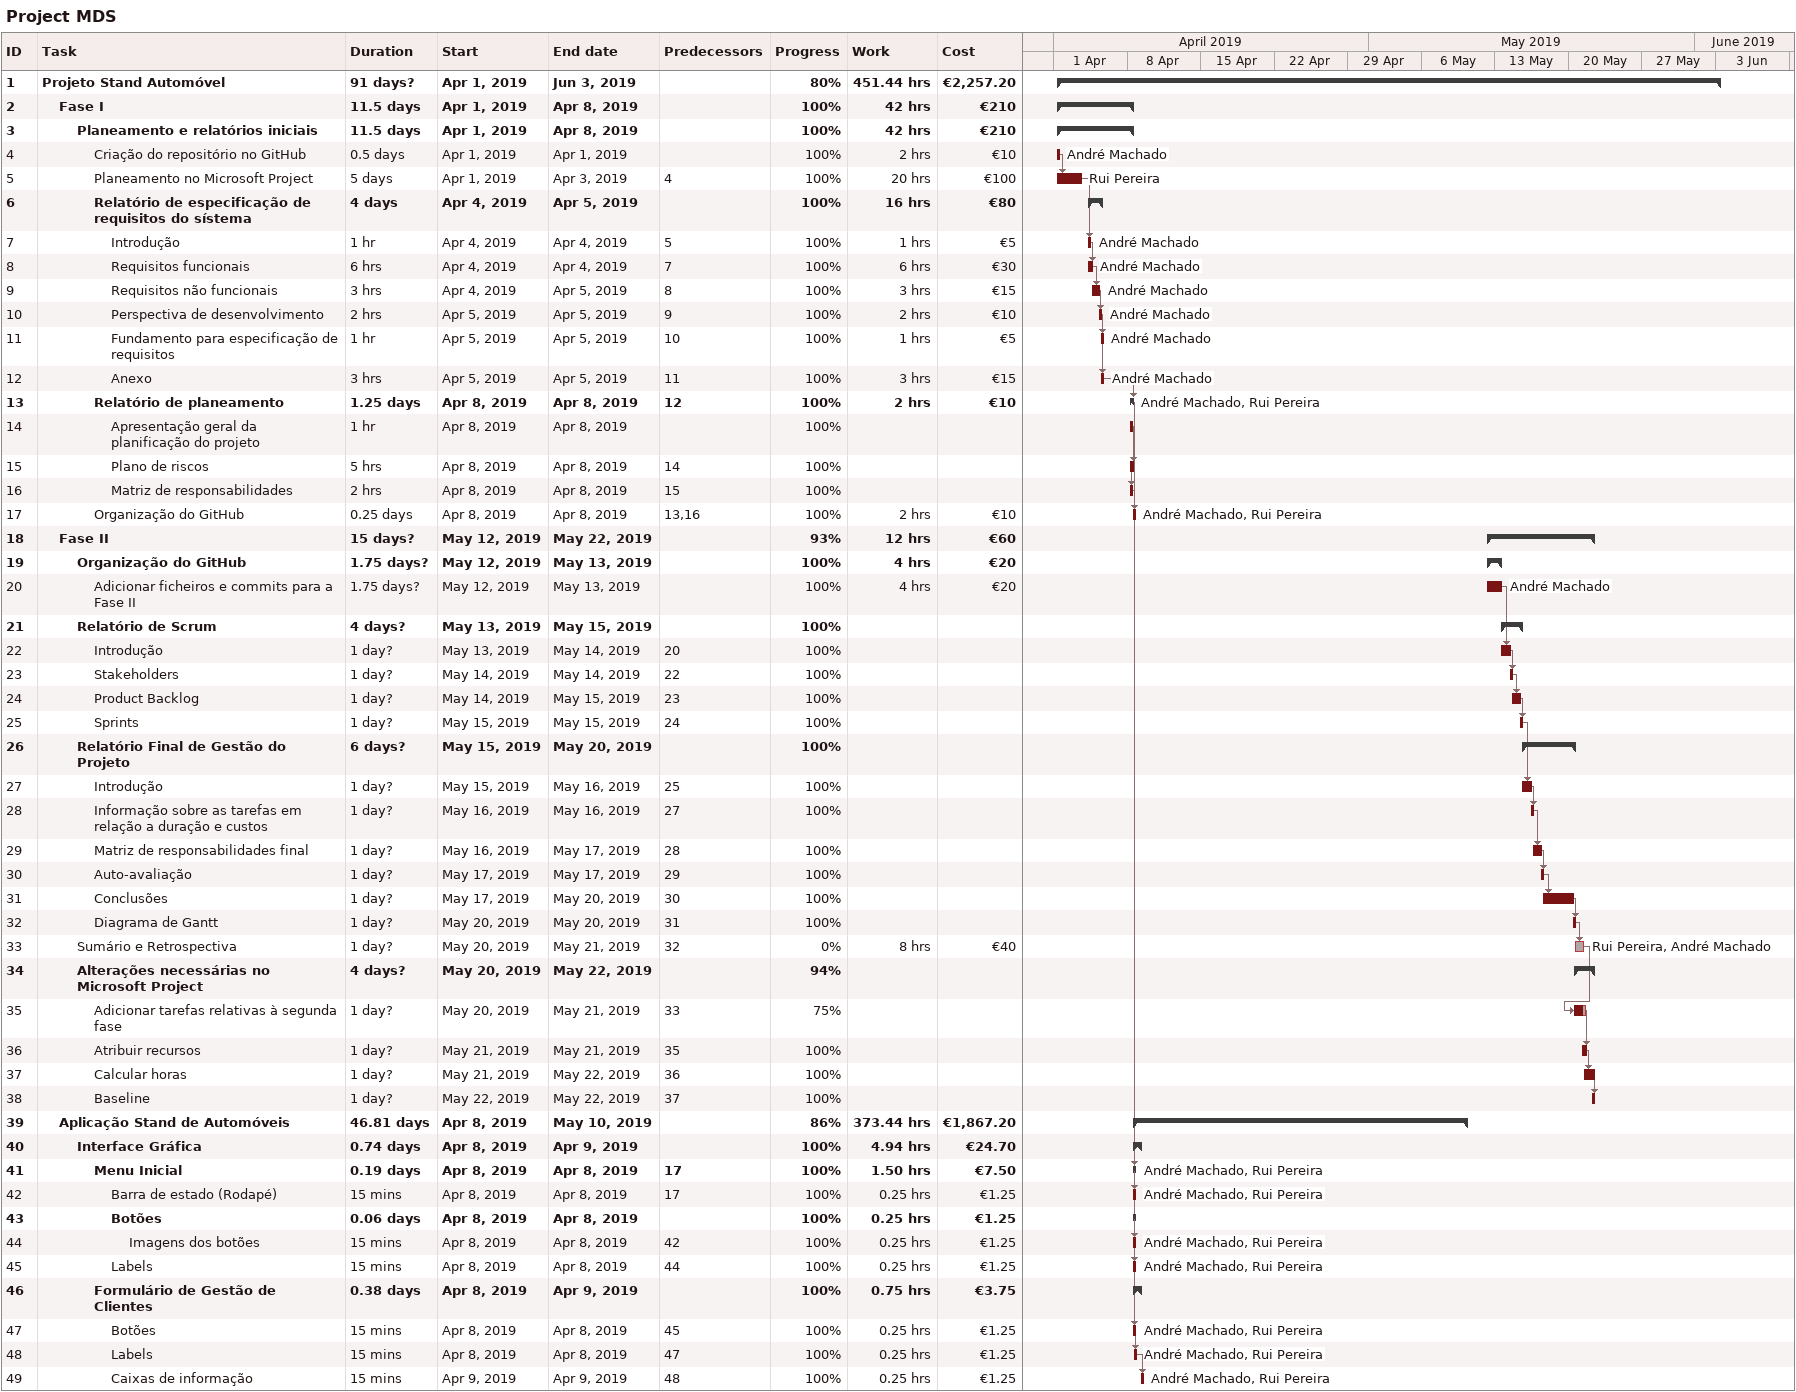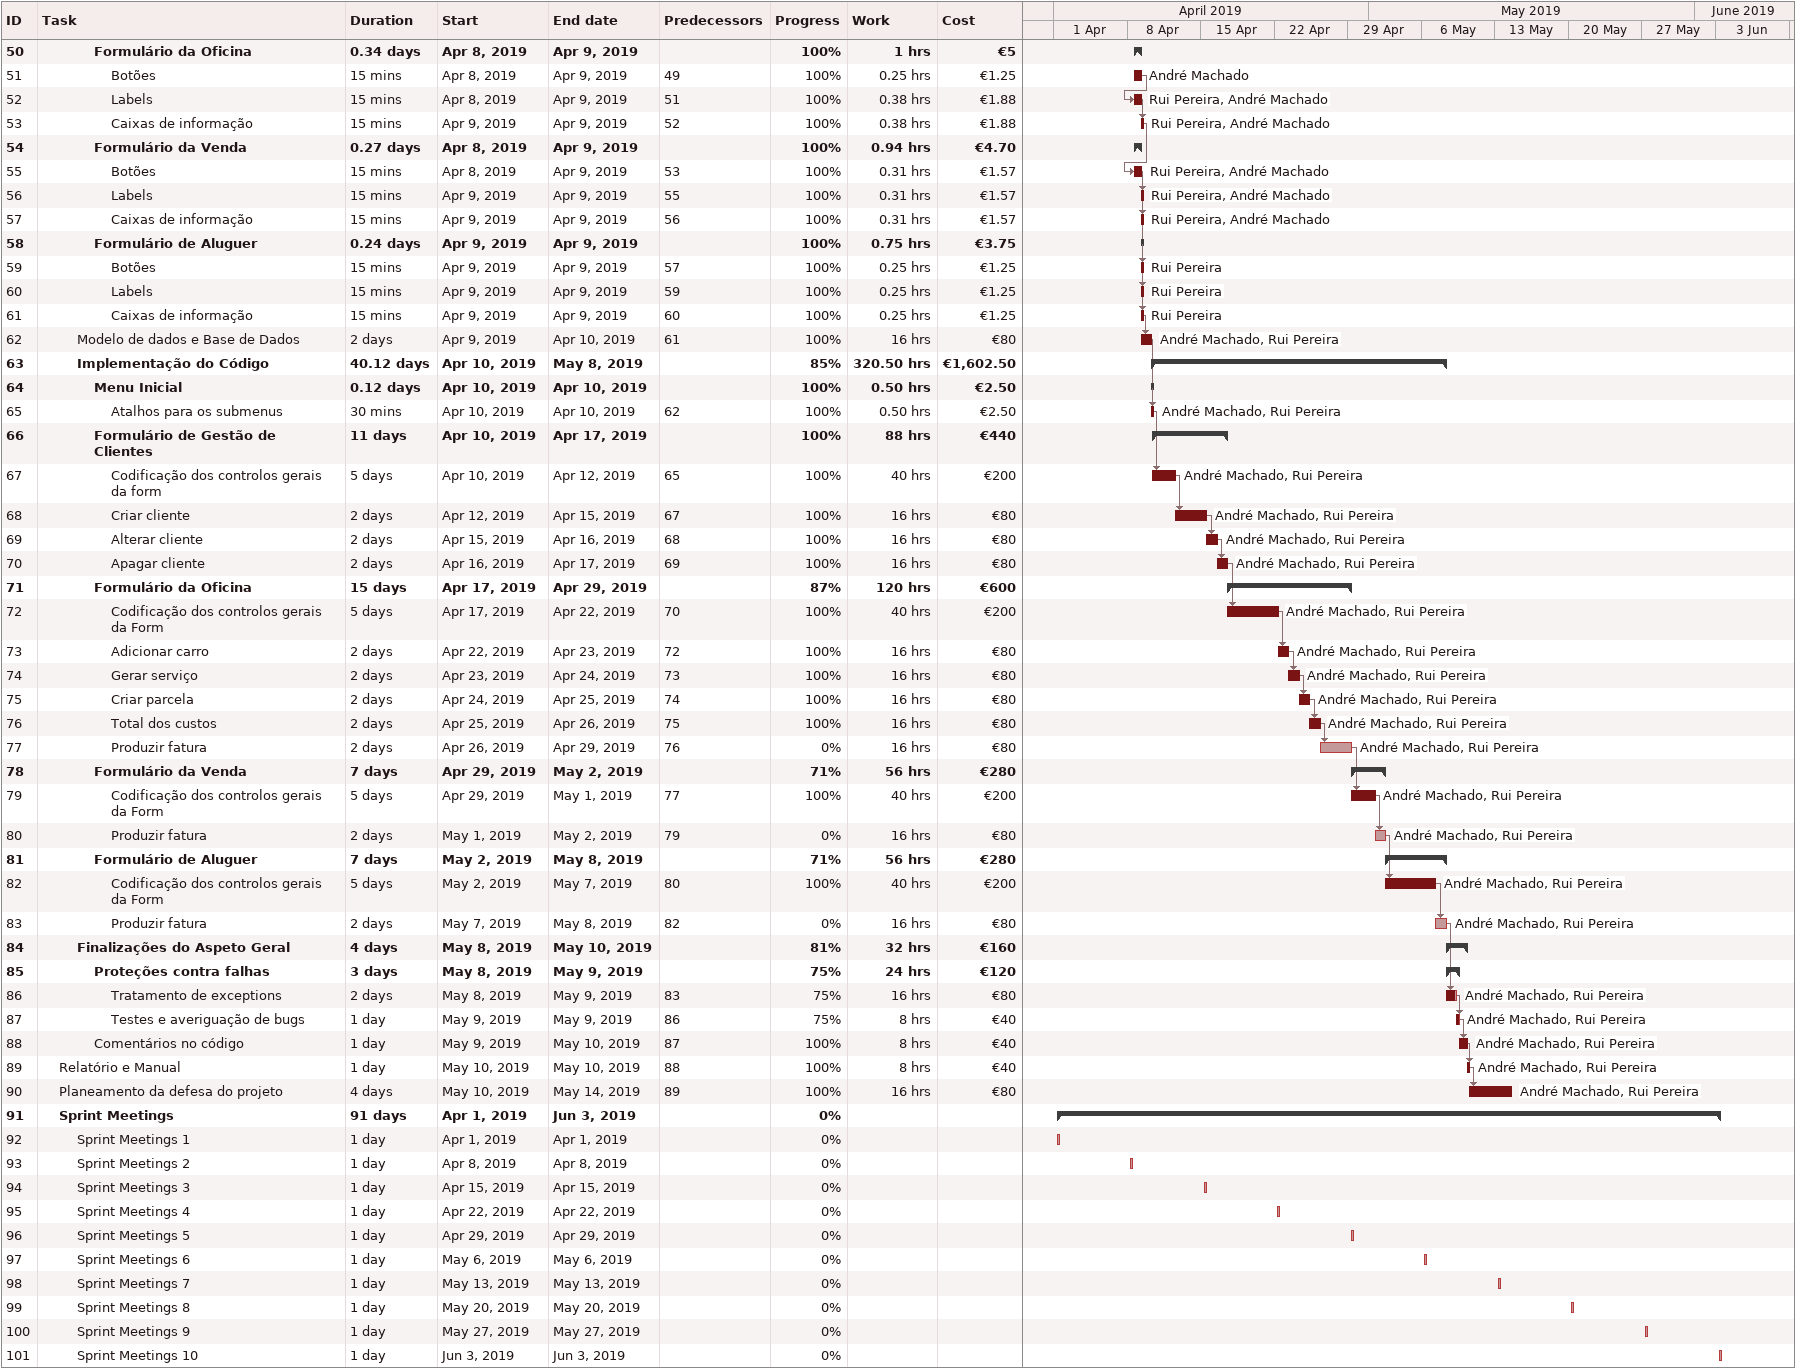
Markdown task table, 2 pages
Project MDS

| ID | Level | Task | Duration | Start | Finish | Predecessors | Resources | % complete | Work (h) | Cost (€) |
|---|---|---|---|---|---|---|---|---|---|---|
| 1 | 1 | **Projeto Stand Automóvel** | 91d? | 2019-04-01 | 2019-06-03 |  |  | 80 | 451.44 | 2257.20 |
| 2 | 2 | **Fase I** | 11.5d | 2019-04-01 | 2019-04-08 |  |  | 100 | 42 | 210 |
| 3 | 3 | **Planeamento e relatórios iniciais** | 11.5d | 2019-04-01 | 2019-04-08 |  |  | 100 | 42 | 210 |
| 4 | 4 | Criação do repositório no GitHub | 0.5d | 2019-04-01 | 2019-04-01 |  | André Machado | 100 | 2 | 10 |
| 5 | 4 | Planeamento no Microsoft Project | 5d | 2019-04-01 | 2019-04-03 | 4 | Rui Pereira | 100 | 20 | 100 |
| 6 | 4 | **Relatório de especificação de requisitos do sístema** | 4d | 2019-04-04 | 2019-04-05 |  |  | 100 | 16 | 80 |
| 7 | 5 | Introdução | 1h | 2019-04-04 | 2019-04-04 | 5 | André Machado | 100 | 1 | 5 |
| 8 | 5 | Requisitos funcionais | 6h | 2019-04-04 | 2019-04-04 | 7 | André Machado | 100 | 6 | 30 |
| 9 | 5 | Requisitos não funcionais | 3h | 2019-04-04 | 2019-04-05 | 8 | André Machado | 100 | 3 | 15 |
| 10 | 5 | Perspectiva de desenvolvimento | 2h | 2019-04-05 | 2019-04-05 | 9 | André Machado | 100 | 2 | 10 |
| 11 | 5 | Fundamento para especificação de requisitos | 1h | 2019-04-05 | 2019-04-05 | 10 | André Machado | 100 | 1 | 5 |
| 12 | 5 | Anexo | 3h | 2019-04-05 | 2019-04-05 | 11 | André Machado | 100 | 3 | 15 |
| 13 | 4 | **Relatório de planeamento** | 1.25d | 2019-04-08 | 2019-04-08 | 12 | André Machado, Rui Pereira | 100 | 2 | 10 |
| 14 | 5 | Apresentação geral da planificação do projeto | 1h | 2019-04-08 | 2019-04-08 |  |  | 100 |  |  |
| 15 | 5 | Plano de riscos | 5h | 2019-04-08 | 2019-04-08 | 14 |  | 100 |  |  |
| 16 | 5 | Matriz de responsabilidades | 2h | 2019-04-08 | 2019-04-08 | 15 |  | 100 |  |  |
| 17 | 4 | Organização do GitHub | 0.25d | 2019-04-08 | 2019-04-08 | 13, 16 | André Machado, Rui Pereira | 100 | 2 | 10 |
| 18 | 2 | **Fase II** | 15d? | 2019-05-12 | 2019-05-22 |  |  | 93 | 12 | 60 |
| 19 | 3 | **Organização do GitHub** | 1.75d? | 2019-05-12 | 2019-05-13 |  |  | 100 | 4 | 20 |
| 20 | 4 | Adicionar ficheiros e commits para a Fase II | 1.75d? | 2019-05-12 | 2019-05-13 |  | André Machado | 100 | 4 | 20 |
| 21 | 3 | **Relatório de Scrum** | 4d? | 2019-05-13 | 2019-05-15 |  |  | 100 |  |  |
| 22 | 4 | Introdução | 1d? | 2019-05-13 | 2019-05-14 | 20 |  | 100 |  |  |
| 23 | 4 | Stakeholders | 1d? | 2019-05-14 | 2019-05-14 | 22 |  | 100 |  |  |
| 24 | 4 | Product Backlog | 1d? | 2019-05-14 | 2019-05-15 | 23 |  | 100 |  |  |
| 25 | 4 | Sprints | 1d? | 2019-05-15 | 2019-05-15 | 24 |  | 100 |  |  |
| 26 | 3 | **Relatório Final de Gestão do Projeto** | 6d? | 2019-05-15 | 2019-05-20 |  |  | 100 |  |  |
| 27 | 4 | Introdução | 1d? | 2019-05-15 | 2019-05-16 | 25 |  | 100 |  |  |
| 28 | 4 | Informação sobre as tarefas em relação a duração e custos | 1d? | 2019-05-16 | 2019-05-16 | 27 |  | 100 |  |  |
| 29 | 4 | Matriz de responsabilidades final | 1d? | 2019-05-16 | 2019-05-17 | 28 |  | 100 |  |  |
| 30 | 4 | Auto-avaliação | 1d? | 2019-05-17 | 2019-05-17 | 29 |  | 100 |  |  |
| 31 | 4 | Conclusões | 1d? | 2019-05-17 | 2019-05-20 | 30 |  | 100 |  |  |
| 32 | 4 | Diagrama de Gantt | 1d? | 2019-05-20 | 2019-05-20 | 31 |  | 100 |  |  |
| 33 | 3 | Sumário e Retrospectiva | 1d? | 2019-05-20 | 2019-05-21 | 32 | Rui Pereira, André Machado | 0 | 8 | 40 |
| 34 | 3 | **Alterações necessárias no Microsoft Project** | 4d? | 2019-05-20 | 2019-05-22 |  |  | 94 |  |  |
| 35 | 4 | Adicionar tarefas relativas à segunda fase | 1d? | 2019-05-20 | 2019-05-21 | 33 |  | 75 |  |  |
| 36 | 4 | Atribuir recursos | 1d? | 2019-05-21 | 2019-05-21 | 35 |  | 100 |  |  |
| 37 | 4 | Calcular horas | 1d? | 2019-05-21 | 2019-05-22 | 36 |  | 100 |  |  |
| 38 | 4 | Baseline | 1d? | 2019-05-22 | 2019-05-22 | 37 |  | 100 |  |  |
| 39 | 2 | **Aplicação Stand de Automóveis** | 46.81d | 2019-04-08 | 2019-05-10 |  |  | 86 | 373.44 | 1867.20 |
| 40 | 3 | **Interface Gráfica** | 0.74d | 2019-04-08 | 2019-04-09 |  |  | 100 | 4.94 | 24.70 |
| 41 | 4 | **Menu Inicial** | 0.19d | 2019-04-08 | 2019-04-08 | 17 | André Machado, Rui Pereira | 100 | 1.50 | 7.50 |
| 42 | 5 | Barra de estado (Rodapé) | 15min | 2019-04-08 | 2019-04-08 | 17 | André Machado, Rui Pereira | 100 | 0.25 | 1.25 |
| 43 | 5 | **Botões** | 0.06d | 2019-04-08 | 2019-04-08 |  |  | 100 | 0.25 | 1.25 |
| 44 | 6 | Imagens dos botões | 15min | 2019-04-08 | 2019-04-08 | 42 | André Machado, Rui Pereira | 100 | 0.25 | 1.25 |
| 45 | 5 | Labels | 15min | 2019-04-08 | 2019-04-08 | 44 | André Machado, Rui Pereira | 100 | 0.25 | 1.25 |
| 46 | 4 | **Formulário de Gestão de Clientes** | 0.38d | 2019-04-08 | 2019-04-09 |  |  | 100 | 0.75 | 3.75 |
| 47 | 5 | Botões | 15min | 2019-04-08 | 2019-04-08 | 45 | André Machado, Rui Pereira | 100 | 0.25 | 1.25 |
| 48 | 5 | Labels | 15min | 2019-04-08 | 2019-04-08 | 47 | André Machado, Rui Pereira | 100 | 0.25 | 1.25 |
| 49 | 5 | Caixas de informação | 15min | 2019-04-09 | 2019-04-09 | 48 | André Machado, Rui Pereira | 100 | 0.25 | 1.25 |
| 50 | 4 | **Formulário da Oficina** | 0.34d | 2019-04-08 | 2019-04-09 |  |  | 100 | 1 | 5 |
| 51 | 5 | Botões | 15min | 2019-04-08 | 2019-04-09 | 49 | André Machado | 100 | 0.25 | 1.25 |
| 52 | 5 | Labels | 15min | 2019-04-08 | 2019-04-09 | 51 | Rui Pereira, André Machado | 100 | 0.38 | 1.88 |
| 53 | 5 | Caixas de informação | 15min | 2019-04-09 | 2019-04-09 | 52 | Rui Pereira, André Machado | 100 | 0.38 | 1.88 |
| 54 | 4 | **Formulário da Venda** | 0.27d | 2019-04-08 | 2019-04-09 |  |  | 100 | 0.94 | 4.70 |
| 55 | 5 | Botões | 15min | 2019-04-08 | 2019-04-09 | 53 | Rui Pereira, André Machado | 100 | 0.31 | 1.57 |
| 56 | 5 | Labels | 15min | 2019-04-09 | 2019-04-09 | 55 | Rui Pereira, André Machado | 100 | 0.31 | 1.57 |
| 57 | 5 | Caixas de informação | 15min | 2019-04-09 | 2019-04-09 | 56 | Rui Pereira, André Machado | 100 | 0.31 | 1.57 |
| 58 | 4 | **Formulário de Aluguer** | 0.24d | 2019-04-09 | 2019-04-09 |  |  | 100 | 0.75 | 3.75 |
| 59 | 5 | Botões | 15min | 2019-04-09 | 2019-04-09 | 57 | Rui Pereira | 100 | 0.25 | 1.25 |
| 60 | 5 | Labels | 15min | 2019-04-09 | 2019-04-09 | 59 | Rui Pereira | 100 | 0.25 | 1.25 |
| 61 | 5 | Caixas de informação | 15min | 2019-04-09 | 2019-04-09 | 60 | Rui Pereira | 100 | 0.25 | 1.25 |
| 62 | 3 | Modelo de dados e Base de Dados | 2d | 2019-04-09 | 2019-04-10 | 61 | André Machado, Rui Pereira | 100 | 16 | 80 |
| 63 | 3 | **Implementação do Código** | 40.12d | 2019-04-10 | 2019-05-08 |  |  | 85 | 320.50 | 1602.50 |
| 64 | 4 | **Menu Inicial** | 0.12d | 2019-04-10 | 2019-04-10 |  |  | 100 | 0.50 | 2.50 |
| 65 | 5 | Atalhos para os submenus | 30min | 2019-04-10 | 2019-04-10 | 62 | André Machado, Rui Pereira | 100 | 0.50 | 2.50 |
| 66 | 4 | **Formulário de Gestão de Clientes** | 11d | 2019-04-10 | 2019-04-17 |  |  | 100 | 88 | 440 |
| 67 | 5 | Codificação dos controlos gerais da form | 5d | 2019-04-10 | 2019-04-12 | 65 | André Machado, Rui Pereira | 100 | 40 | 200 |
| 68 | 5 | Criar cliente | 2d | 2019-04-12 | 2019-04-15 | 67 | André Machado, Rui Pereira | 100 | 16 | 80 |
| 69 | 5 | Alterar cliente | 2d | 2019-04-15 | 2019-04-16 | 68 | André Machado, Rui Pereira | 100 | 16 | 80 |
| 70 | 5 | Apagar cliente | 2d | 2019-04-16 | 2019-04-17 | 69 | André Machado, Rui Pereira | 100 | 16 | 80 |
| 71 | 4 | **Formulário da Oficina** | 15d | 2019-04-17 | 2019-04-29 |  |  | 87 | 120 | 600 |
| 72 | 5 | Codificação dos controlos gerais da Form | 5d | 2019-04-17 | 2019-04-22 | 70 | André Machado, Rui Pereira | 100 | 40 | 200 |
| 73 | 5 | Adicionar carro | 2d | 2019-04-22 | 2019-04-23 | 72 | André Machado, Rui Pereira | 100 | 16 | 80 |
| 74 | 5 | Gerar serviço | 2d | 2019-04-23 | 2019-04-24 | 73 | André Machado, Rui Pereira | 100 | 16 | 80 |
| 75 | 5 | Criar parcela | 2d | 2019-04-24 | 2019-04-25 | 74 | André Machado, Rui Pereira | 100 | 16 | 80 |
| 76 | 5 | Total dos custos | 2d | 2019-04-25 | 2019-04-26 | 75 | André Machado, Rui Pereira | 100 | 16 | 80 |
| 77 | 5 | Produzir fatura | 2d | 2019-04-26 | 2019-04-29 | 76 | André Machado, Rui Pereira | 0 | 16 | 80 |
| 78 | 4 | **Formulário da Venda** | 7d | 2019-04-29 | 2019-05-02 |  |  | 71 | 56 | 280 |
| 79 | 5 | Codificação dos controlos gerais da Form | 5d | 2019-04-29 | 2019-05-01 | 77 | André Machado, Rui Pereira | 100 | 40 | 200 |
| 80 | 5 | Produzir fatura | 2d | 2019-05-01 | 2019-05-02 | 79 | André Machado, Rui Pereira | 0 | 16 | 80 |
| 81 | 4 | **Formulário de Aluguer** | 7d | 2019-05-02 | 2019-05-08 |  |  | 71 | 56 | 280 |
| 82 | 5 | Codificação dos controlos gerais da Form | 5d | 2019-05-02 | 2019-05-07 | 80 | André Machado, Rui Pereira | 100 | 40 | 200 |
| 83 | 5 | Produzir fatura | 2d | 2019-05-07 | 2019-05-08 | 82 | André Machado, Rui Pereira | 0 | 16 | 80 |
| 84 | 3 | **Finalizações do Aspeto Geral** | 4d | 2019-05-08 | 2019-05-10 |  |  | 81 | 32 | 160 |
| 85 | 4 | **Proteções contra falhas** | 3d | 2019-05-08 | 2019-05-09 |  |  | 75 | 24 | 120 |
| 86 | 5 | Tratamento de exceptions | 2d | 2019-05-08 | 2019-05-09 | 83 | André Machado, Rui Pereira | 75 | 16 | 80 |
| 87 | 5 | Testes e averiguação de bugs | 1d | 2019-05-09 | 2019-05-09 | 86 | André Machado, Rui Pereira | 75 | 8 | 40 |
| 88 | 4 | Comentários no código | 1d | 2019-05-09 | 2019-05-10 | 87 | André Machado, Rui Pereira | 100 | 8 | 40 |
| 89 | 2 | Relatório e Manual | 1d | 2019-05-10 | 2019-05-10 | 88 | André Machado, Rui Pereira | 100 | 8 | 40 |
| 90 | 2 | Planeamento da defesa do projeto | 4d | 2019-05-10 | 2019-05-14 | 89 | André Machado, Rui Pereira | 100 | 16 | 80 |
| 91 | 2 | **Sprint Meetings** | 91d | 2019-04-01 | 2019-06-03 |  |  | 0 |  |  |
| 92 | 3 | Sprint Meetings 1 | 1d | 2019-04-01 | 2019-04-01 |  |  | 0 |  |  |
| 93 | 3 | Sprint Meetings 2 | 1d | 2019-04-08 | 2019-04-08 |  |  | 0 |  |  |
| 94 | 3 | Sprint Meetings 3 | 1d | 2019-04-15 | 2019-04-15 |  |  | 0 |  |  |
| 95 | 3 | Sprint Meetings 4 | 1d | 2019-04-22 | 2019-04-22 |  |  | 0 |  |  |
| 96 | 3 | Sprint Meetings 5 | 1d | 2019-04-29 | 2019-04-29 |  |  | 0 |  |  |
| 97 | 3 | Sprint Meetings 6 | 1d | 2019-05-06 | 2019-05-06 |  |  | 0 |  |  |
| 98 | 3 | Sprint Meetings 7 | 1d | 2019-05-13 | 2019-05-13 |  |  | 0 |  |  |
| 99 | 3 | Sprint Meetings 8 | 1d | 2019-05-20 | 2019-05-20 |  |  | 0 |  |  |
| 100 | 3 | Sprint Meetings 9 | 1d | 2019-05-27 | 2019-05-27 |  |  | 0 |  |  |
| 101 | 3 | Sprint Meetings 10 | 1d | 2019-06-03 | 2019-06-03 |  |  | 0 |  |  |
